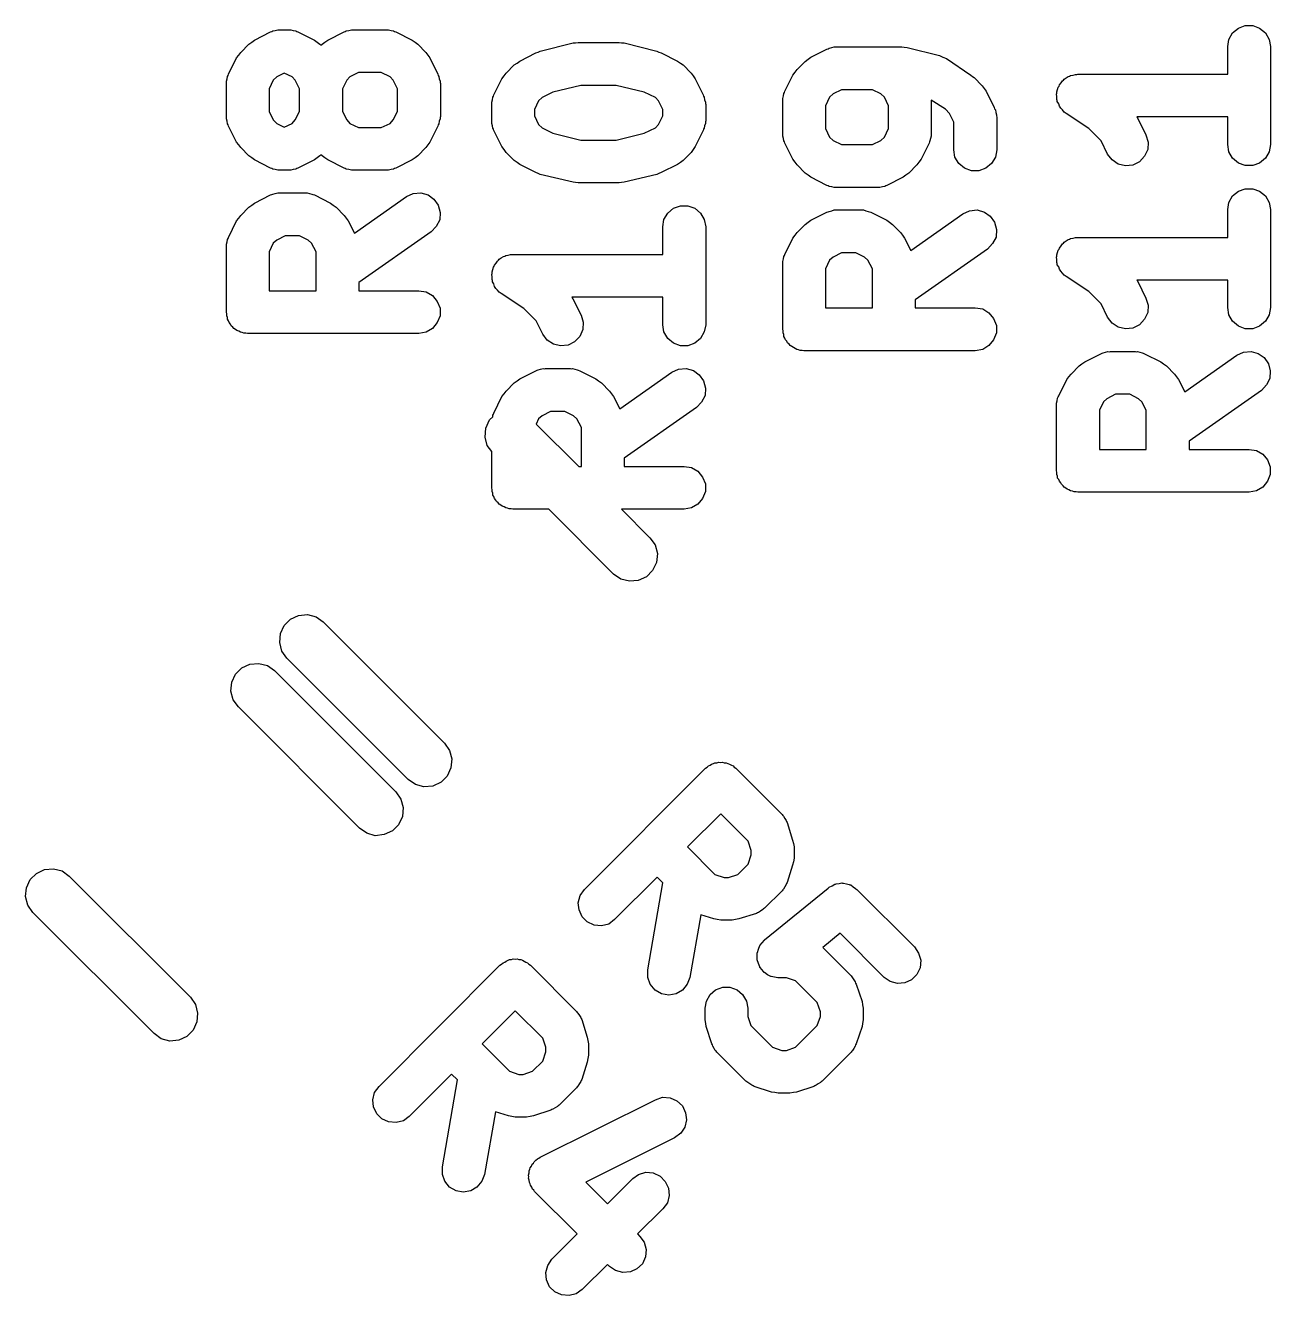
# Model space of a CAD drawing. Extents: x 133.5 to 186.6, y -127.2 to -72.7.
# Drawn here: x 164.727 to 168.364, y -107.316 to -103.607 of the extents above; entities that cross this region are included whole.
import ezdxf

# ---------------------------------------------------------------- set-up
doc = ezdxf.new("R2010")
doc.units = 0
doc.header["$MEASUREMENT"] = 0
doc.layers.add('BLACK', color=7, linetype='CONTINUOUS')

msp = doc.modelspace()

# ---------------------------------------------------------------- linework, layer by layer
at = {"layer": 'Black'}
for p, q in [((165.396, -103.65), (165.443, -103.626)), ((165.443, -103.626), (165.447, -103.625)), ((165.447, -103.625), (165.45, -103.623)), ((165.45, -103.623), (165.457, -103.622)), ((165.457, -103.622), (165.464, -103.62)), ((165.464, -103.62), (165.468, -103.62)), ((165.468, -103.62), (165.471, -103.62)), ((165.471, -103.62), (165.495, -103.62)), ((165.495, -103.62), (165.499, -103.62)), ((165.499, -103.62), (165.502, -103.62)), ((165.502, -103.62), (165.509, -103.622)), ((165.509, -103.622), (165.517, -103.623)), ((165.517, -103.623), (165.52, -103.625)), ((165.52, -103.625), (165.523, -103.626)), ((165.523, -103.626), (165.571, -103.65)), ((165.61, -103.65), (165.658, -103.626)), ((165.658, -103.626), (165.661, -103.625)), ((165.661, -103.625), (165.664, -103.623)), ((165.664, -103.623), (165.672, -103.622)), ((165.672, -103.622), (165.679, -103.62)), ((165.679, -103.62), (165.682, -103.62)), ((165.682, -103.62), (165.686, -103.62)), ((165.686, -103.62), (165.781, -103.62)), ((165.781, -103.62), (165.785, -103.62)), ((165.785, -103.62), (165.788, -103.62)), ((165.788, -103.62), (165.795, -103.622)), ((165.795, -103.622), (165.802, -103.623)), ((165.802, -103.623), (165.805, -103.625)), ((165.805, -103.625), (165.809, -103.626)), ((165.809, -103.626), (165.857, -103.65)), ((168.242, -103.648), (168.253, -103.629)), ((168.253, -103.629), (168.27, -103.615)), ((168.27, -103.615), (168.29, -103.607)), ((168.29, -103.607), (168.312, -103.607)), ((168.312, -103.607), (168.332, -103.615)), ((168.332, -103.615), (168.349, -103.629)), ((168.349, -103.629), (168.36, -103.648)), ((165.356, -103.686), (165.38, -103.662)), ((165.38, -103.662), (165.388, -103.656)), ((165.388, -103.656), (165.396, -103.65)), ((165.571, -103.65), (165.579, -103.656)), ((165.579, -103.656), (165.587, -103.662)), ((165.587, -103.662), (165.59, -103.665)), ((165.59, -103.665), (165.594, -103.662)), ((165.594, -103.662), (165.602, -103.656)), ((165.602, -103.656), (165.61, -103.65)), ((165.857, -103.65), (165.865, -103.656)), ((165.865, -103.656), (165.873, -103.662)), ((165.873, -103.662), (165.897, -103.686)), ((166.231, -103.682), (166.327, -103.658)), ((166.327, -103.658), (166.334, -103.658)), ((166.334, -103.658), (166.342, -103.657)), ((166.342, -103.657), (166.461, -103.657)), ((166.461, -103.657), (166.468, -103.658)), ((166.468, -103.658), (166.476, -103.658)), ((166.476, -103.658), (166.571, -103.682)), ((168.239, -103.669), (168.242, -103.648)), ((168.36, -103.648), (168.364, -103.669)), ((165.32, -103.749), (165.344, -103.702)), ((165.344, -103.702), (165.35, -103.694)), ((165.35, -103.694), (165.356, -103.686)), ((165.897, -103.686), (165.902, -103.694)), ((165.902, -103.694), (165.908, -103.702)), ((165.908, -103.702), (165.932, -103.749)), ((166.171, -103.711), (166.218, -103.687)), ((166.218, -103.687), (166.225, -103.685)), ((166.225, -103.685), (166.231, -103.682)), ((166.571, -103.682), (166.577, -103.685)), ((166.577, -103.685), (166.584, -103.687)), ((166.584, -103.687), (166.632, -103.711)), ((167.013, -103.706), (167.021, -103.7)), ((167.021, -103.7), (167.068, -103.676)), ((167.068, -103.676), (167.072, -103.675)), ((167.072, -103.675), (167.075, -103.673)), ((167.075, -103.673), (167.082, -103.672)), ((167.082, -103.672), (167.089, -103.67)), ((167.089, -103.67), (167.093, -103.67)), ((167.093, -103.67), (167.096, -103.67)), ((167.096, -103.67), (167.287, -103.67)), ((167.287, -103.67), (167.294, -103.671)), ((167.294, -103.671), (167.302, -103.672)), ((167.302, -103.672), (167.397, -103.695)), ((167.397, -103.695), (167.407, -103.7)), ((167.407, -103.7), (167.417, -103.704)), ((168.239, -103.749), (168.239, -103.669)), ((168.364, -103.669), (168.364, -103.955)), ((166.131, -103.746), (166.155, -103.722)), ((166.155, -103.722), (166.163, -103.717)), ((166.163, -103.717), (166.171, -103.711)), ((166.632, -103.711), (166.64, -103.717)), ((166.64, -103.717), (166.648, -103.722)), ((166.648, -103.722), (166.672, -103.746)), ((166.975, -103.744), (166.981, -103.736)), ((166.981, -103.736), (167.005, -103.712)), ((167.005, -103.712), (167.013, -103.706)), ((167.417, -103.704), (167.488, -103.752)), ((165.314, -103.77), (165.316, -103.763)), ((165.314, -103.774), (165.314, -103.77)), ((165.314, -103.777), (165.314, -103.774)), ((165.314, -103.873), (165.314, -103.777)), ((165.316, -103.763), (165.317, -103.756)), ((165.317, -103.756), (165.319, -103.753)), ((165.319, -103.753), (165.32, -103.749)), ((165.451, -103.767), (165.439, -103.792)), ((165.461, -103.757), (165.451, -103.767)), ((165.483, -103.746), (165.461, -103.757)), ((165.506, -103.757), (165.483, -103.746)), ((165.515, -103.767), (165.506, -103.757)), ((165.528, -103.792), (165.515, -103.767)), ((165.666, -103.767), (165.653, -103.792)), ((165.675, -103.757), (165.666, -103.767)), ((165.7, -103.745), (165.675, -103.757)), ((165.766, -103.745), (165.7, -103.745)), ((165.792, -103.757), (165.766, -103.745)), ((165.801, -103.767), (165.792, -103.757)), ((165.814, -103.792), (165.801, -103.767)), ((165.932, -103.749), (165.933, -103.753)), ((165.933, -103.753), (165.935, -103.756)), ((165.935, -103.756), (165.936, -103.763)), ((165.936, -103.763), (165.938, -103.77)), ((165.938, -103.77), (165.938, -103.774)), ((165.938, -103.774), (165.939, -103.777)), ((165.939, -103.777), (165.939, -103.873)), ((166.095, -103.81), (166.119, -103.763)), ((166.119, -103.763), (166.125, -103.754)), ((166.125, -103.754), (166.131, -103.746)), ((166.672, -103.746), (166.677, -103.754)), ((166.677, -103.754), (166.683, -103.763)), ((166.683, -103.763), (166.707, -103.81)), ((166.945, -103.799), (166.969, -103.752)), ((166.969, -103.752), (166.975, -103.744)), ((167.488, -103.752), (167.493, -103.756)), ((167.493, -103.756), (167.498, -103.759)), ((167.498, -103.759), (167.522, -103.783)), ((167.747, -103.781), (167.752, -103.775)), ((167.752, -103.775), (167.756, -103.769)), ((167.756, -103.769), (167.759, -103.767)), ((167.759, -103.767), (167.761, -103.764)), ((167.761, -103.764), (167.767, -103.76)), ((167.767, -103.76), (167.773, -103.756)), ((167.773, -103.756), (167.777, -103.755)), ((167.777, -103.755), (167.78, -103.753)), ((167.78, -103.753), (167.787, -103.752)), ((167.787, -103.752), (167.794, -103.75)), ((167.794, -103.75), (167.798, -103.75)), ((167.798, -103.75), (167.801, -103.749)), ((167.801, -103.749), (168.239, -103.749)), ((165.439, -103.792), (165.439, -103.858)), ((165.528, -103.858), (165.528, -103.792)), ((165.653, -103.792), (165.653, -103.858)), ((165.814, -103.858), (165.814, -103.792)), ((166.092, -103.817), (166.094, -103.814)), ((166.094, -103.814), (166.095, -103.81)), ((166.268, -103.802), (166.236, -103.818)), ((166.349, -103.782), (166.268, -103.802)), ((166.453, -103.782), (166.349, -103.782)), ((166.534, -103.802), (166.453, -103.782)), ((166.567, -103.818), (166.534, -103.802)), ((166.707, -103.81), (166.708, -103.814)), ((166.708, -103.814), (166.71, -103.817)), ((166.939, -103.82), (166.941, -103.813)), ((166.941, -103.813), (166.942, -103.806)), ((166.942, -103.806), (166.944, -103.803)), ((166.944, -103.803), (166.945, -103.799)), ((167.086, -103.807), (167.076, -103.817)), ((167.111, -103.795), (167.086, -103.807)), ((167.201, -103.795), (167.111, -103.795)), ((167.226, -103.807), (167.201, -103.795)), ((167.236, -103.817), (167.226, -103.807)), ((167.522, -103.783), (167.527, -103.791)), ((167.527, -103.791), (167.533, -103.799)), ((167.533, -103.799), (167.557, -103.847)), ((167.739, -103.808), (167.74, -103.805)), ((167.74, -103.815), (167.739, -103.808)), ((167.74, -103.801), (167.742, -103.794)), ((167.74, -103.805), (167.74, -103.801)), ((167.742, -103.794), (167.744, -103.787)), ((167.744, -103.787), (167.746, -103.784)), ((167.746, -103.784), (167.747, -103.781)), ((166.089, -103.831), (166.091, -103.824)), ((166.089, -103.835), (166.089, -103.831)), ((166.089, -103.838), (166.089, -103.835)), ((166.089, -103.886), (166.089, -103.838)), ((166.091, -103.824), (166.092, -103.817)), ((166.226, -103.827), (166.214, -103.853)), ((166.236, -103.818), (166.226, -103.827)), ((166.576, -103.827), (166.567, -103.818)), ((166.589, -103.853), (166.576, -103.827)), ((166.71, -103.817), (166.711, -103.824)), ((166.711, -103.824), (166.713, -103.831)), ((166.713, -103.831), (166.713, -103.835)), ((166.713, -103.835), (166.714, -103.838)), ((166.714, -103.838), (166.714, -103.886)), ((166.939, -103.824), (166.939, -103.82)), ((166.939, -103.827), (166.939, -103.824)), ((166.939, -103.923), (166.939, -103.827)), ((167.076, -103.817), (167.064, -103.842)), ((167.064, -103.842), (167.064, -103.908)), ((167.248, -103.842), (167.236, -103.817)), ((167.248, -103.908), (167.248, -103.842)), ((167.414, -103.852), (167.373, -103.825)), ((167.373, -103.825), (167.373, -103.827)), ((167.373, -103.827), (167.373, -103.923)), ((167.426, -103.864), (167.414, -103.852)), ((167.557, -103.847), (167.558, -103.851)), ((167.558, -103.851), (167.56, -103.854)), ((167.74, -103.823), (167.74, -103.815)), ((167.741, -103.826), (167.74, -103.823)), ((167.741, -103.829), (167.741, -103.826)), ((167.745, -103.836), (167.741, -103.829)), ((167.747, -103.843), (167.745, -103.836)), ((167.749, -103.846), (167.747, -103.843)), ((167.751, -103.849), (167.749, -103.846)), ((167.756, -103.854), (167.751, -103.849)), ((165.314, -103.876), (165.314, -103.873)), ((165.314, -103.88), (165.314, -103.876)), ((165.316, -103.887), (165.314, -103.88)), ((165.317, -103.894), (165.316, -103.887)), ((165.439, -103.858), (165.451, -103.883)), ((165.451, -103.883), (165.461, -103.893)), ((165.506, -103.893), (165.515, -103.883)), ((165.515, -103.883), (165.528, -103.858)), ((165.653, -103.858), (165.666, -103.883)), ((165.666, -103.883), (165.675, -103.893)), ((165.792, -103.893), (165.801, -103.883)), ((165.801, -103.883), (165.814, -103.858)), ((165.936, -103.887), (165.935, -103.894)), ((165.938, -103.88), (165.936, -103.887)), ((165.939, -103.873), (165.938, -103.876)), ((165.938, -103.876), (165.938, -103.88)), ((166.089, -103.889), (166.089, -103.886)), ((166.089, -103.893), (166.089, -103.889)), ((166.214, -103.853), (166.214, -103.871)), ((166.214, -103.871), (166.226, -103.896)), ((166.576, -103.896), (166.589, -103.871)), ((166.589, -103.871), (166.589, -103.853)), ((166.714, -103.886), (166.713, -103.889)), ((166.713, -103.889), (166.713, -103.893)), ((167.439, -103.89), (167.426, -103.864)), ((167.56, -103.854), (167.561, -103.861)), ((167.561, -103.861), (167.563, -103.868)), ((167.563, -103.868), (167.563, -103.871)), ((167.563, -103.871), (167.564, -103.875)), ((167.564, -103.875), (167.564, -103.97)), ((167.761, -103.86), (167.756, -103.854)), ((167.764, -103.862), (167.761, -103.86)), ((167.767, -103.864), (167.764, -103.862)), ((167.833, -103.908), (167.767, -103.864)), ((168.239, -103.874), (167.973, -103.874)), ((167.973, -103.874), (167.976, -103.879)), ((167.976, -103.879), (168, -103.927)), ((168.239, -103.955), (168.239, -103.874)), ((165.319, -103.897), (165.317, -103.894)), ((165.32, -103.901), (165.319, -103.897)), ((165.344, -103.948), (165.32, -103.901)), ((165.461, -103.893), (165.483, -103.904)), ((165.483, -103.904), (165.506, -103.893)), ((165.675, -103.893), (165.7, -103.905)), ((165.7, -103.905), (165.766, -103.905)), ((165.766, -103.905), (165.792, -103.893)), ((165.932, -103.901), (165.908, -103.948)), ((165.933, -103.897), (165.932, -103.901)), ((165.935, -103.894), (165.933, -103.897)), ((166.091, -103.9), (166.089, -103.893)), ((166.092, -103.907), (166.091, -103.9)), ((166.094, -103.91), (166.092, -103.907)), ((166.095, -103.914), (166.094, -103.91)), ((166.119, -103.961), (166.095, -103.914)), ((166.226, -103.896), (166.236, -103.906)), ((166.236, -103.906), (166.268, -103.922)), ((166.268, -103.922), (166.349, -103.942)), ((166.453, -103.942), (166.534, -103.922)), ((166.534, -103.922), (166.567, -103.906)), ((166.567, -103.906), (166.576, -103.896)), ((166.707, -103.914), (166.683, -103.961)), ((166.708, -103.91), (166.707, -103.914)), ((166.71, -103.907), (166.708, -103.91)), ((166.711, -103.9), (166.71, -103.907)), ((166.713, -103.893), (166.711, -103.9)), ((166.939, -103.926), (166.939, -103.923)), ((166.939, -103.93), (166.939, -103.926)), ((167.064, -103.908), (167.076, -103.933)), ((167.236, -103.933), (167.248, -103.908)), ((167.373, -103.923), (167.373, -103.926)), ((167.373, -103.926), (167.373, -103.93)), ((167.439, -103.97), (167.439, -103.89)), ((167.869, -103.944), (167.833, -103.908)), ((165.35, -103.956), (165.344, -103.948)), ((165.356, -103.964), (165.35, -103.956)), ((165.902, -103.956), (165.897, -103.964)), ((165.908, -103.948), (165.902, -103.956)), ((166.125, -103.969), (166.119, -103.961)), ((166.349, -103.942), (166.453, -103.942)), ((166.683, -103.961), (166.677, -103.969)), ((166.941, -103.937), (166.939, -103.93)), ((166.942, -103.944), (166.941, -103.937)), ((166.944, -103.947), (166.942, -103.944)), ((166.945, -103.951), (166.944, -103.947)), ((166.969, -103.998), (166.945, -103.951)), ((167.076, -103.933), (167.086, -103.943)), ((167.086, -103.943), (167.111, -103.955)), ((167.111, -103.955), (167.201, -103.955)), ((167.201, -103.955), (167.226, -103.943)), ((167.226, -103.943), (167.236, -103.933)), ((167.367, -103.951), (167.343, -103.998)), ((167.368, -103.947), (167.367, -103.951)), ((167.369, -103.944), (167.368, -103.947)), ((167.371, -103.937), (167.369, -103.944)), ((167.373, -103.93), (167.371, -103.937)), ((167.888, -103.983), (167.869, -103.944)), ((168, -103.927), (168.006, -103.948)), ((168.006, -103.948), (168.005, -103.969)), ((168.242, -103.976), (168.239, -103.955)), ((168.364, -103.955), (168.36, -103.976)), ((165.38, -103.988), (165.356, -103.964)), ((165.388, -103.994), (165.38, -103.988)), ((165.396, -104), (165.388, -103.994)), ((165.443, -104.024), (165.396, -104)), ((165.571, -104), (165.523, -104.024)), ((165.579, -103.994), (165.571, -104)), ((165.587, -103.988), (165.579, -103.994)), ((165.59, -103.985), (165.587, -103.988)), ((165.594, -103.988), (165.59, -103.985)), ((165.602, -103.994), (165.594, -103.988)), ((165.61, -104), (165.602, -103.994)), ((165.658, -104.024), (165.61, -104)), ((165.857, -104), (165.809, -104.024)), ((165.865, -103.994), (165.857, -104)), ((165.873, -103.988), (165.865, -103.994)), ((165.897, -103.964), (165.873, -103.988)), ((166.131, -103.978), (166.125, -103.969)), ((166.155, -104.001), (166.131, -103.978)), ((166.672, -103.978), (166.648, -104.001)), ((166.677, -103.969), (166.672, -103.978)), ((166.975, -104.006), (166.969, -103.998)), ((167.343, -103.998), (167.337, -104.006)), ((167.442, -103.992), (167.439, -103.97)), ((167.453, -104.01), (167.442, -103.992)), ((167.56, -103.992), (167.549, -104.01)), ((167.564, -103.97), (167.56, -103.992)), ((167.901, -104), (167.888, -103.983)), ((167.919, -104.012), (167.901, -104)), ((167.996, -103.989), (167.981, -104.005)), ((168.005, -103.969), (167.996, -103.989)), ((168.253, -103.995), (168.242, -103.976)), ((168.27, -104.009), (168.253, -103.995)), ((168.349, -103.995), (168.332, -104.009)), ((168.36, -103.976), (168.349, -103.995)), ((165.447, -104.025), (165.443, -104.024)), ((165.45, -104.027), (165.447, -104.025)), ((165.457, -104.028), (165.45, -104.027)), ((165.464, -104.03), (165.457, -104.028)), ((165.468, -104.03), (165.464, -104.03)), ((165.471, -104.03), (165.468, -104.03)), ((165.495, -104.03), (165.471, -104.03)), ((165.499, -104.03), (165.495, -104.03)), ((165.502, -104.03), (165.499, -104.03)), ((165.509, -104.028), (165.502, -104.03)), ((165.517, -104.027), (165.509, -104.028)), ((165.52, -104.025), (165.517, -104.027)), ((165.523, -104.024), (165.52, -104.025)), ((165.661, -104.025), (165.658, -104.024)), ((165.664, -104.027), (165.661, -104.025)), ((165.672, -104.028), (165.664, -104.027)), ((165.679, -104.03), (165.672, -104.028)), ((165.682, -104.03), (165.679, -104.03)), ((165.686, -104.03), (165.682, -104.03)), ((165.781, -104.03), (165.686, -104.03)), ((165.785, -104.03), (165.781, -104.03)), ((165.788, -104.03), (165.785, -104.03)), ((165.795, -104.028), (165.788, -104.03)), ((165.802, -104.027), (165.795, -104.028)), ((165.805, -104.025), (165.802, -104.027)), ((165.809, -104.024), (165.805, -104.025)), ((166.163, -104.007), (166.155, -104.001)), ((166.171, -104.013), (166.163, -104.007)), ((166.218, -104.037), (166.171, -104.013)), ((166.225, -104.039), (166.218, -104.037)), ((166.584, -104.037), (166.577, -104.039)), ((166.632, -104.013), (166.584, -104.037)), ((166.64, -104.007), (166.632, -104.013)), ((166.648, -104.001), (166.64, -104.007)), ((166.981, -104.014), (166.975, -104.006)), ((167.005, -104.038), (166.981, -104.014)), ((167.331, -104.014), (167.307, -104.038)), ((167.337, -104.006), (167.331, -104.014)), ((167.47, -104.024), (167.453, -104.01)), ((167.49, -104.032), (167.47, -104.024)), ((167.512, -104.032), (167.49, -104.032)), ((167.532, -104.024), (167.512, -104.032)), ((167.549, -104.01), (167.532, -104.024)), ((167.94, -104.017), (167.919, -104.012)), ((167.962, -104.015), (167.94, -104.017)), ((167.981, -104.005), (167.962, -104.015)), ((168.29, -104.016), (168.27, -104.009)), ((168.312, -104.016), (168.29, -104.016)), ((168.332, -104.009), (168.312, -104.016)), ((166.231, -104.042), (166.225, -104.039)), ((166.327, -104.065), (166.231, -104.042)), ((166.334, -104.066), (166.327, -104.065)), ((166.342, -104.067), (166.334, -104.066)), ((166.461, -104.067), (166.342, -104.067)), ((166.468, -104.066), (166.461, -104.067)), ((166.476, -104.065), (166.468, -104.066)), ((166.571, -104.042), (166.476, -104.065)), ((166.577, -104.039), (166.571, -104.042)), ((167.013, -104.044), (167.005, -104.038)), ((167.021, -104.05), (167.013, -104.044)), ((167.068, -104.074), (167.021, -104.05)), ((167.072, -104.075), (167.068, -104.074)), ((167.243, -104.074), (167.24, -104.075)), ((167.291, -104.05), (167.243, -104.074)), ((167.299, -104.044), (167.291, -104.05)), ((167.307, -104.038), (167.299, -104.044)), ((165.396, -104.126), (165.443, -104.102)), ((165.443, -104.102), (165.447, -104.101)), ((165.447, -104.101), (165.45, -104.1)), ((165.45, -104.1), (165.457, -104.098)), ((165.457, -104.098), (165.464, -104.096)), ((165.464, -104.096), (165.468, -104.096)), ((165.468, -104.096), (165.471, -104.096)), ((165.471, -104.096), (165.543, -104.096)), ((165.543, -104.096), (165.546, -104.096)), ((165.546, -104.096), (165.55, -104.096)), ((165.55, -104.096), (165.557, -104.098)), ((165.557, -104.098), (165.564, -104.1)), ((165.564, -104.1), (165.567, -104.101)), ((165.567, -104.101), (165.571, -104.102)), ((165.571, -104.102), (165.618, -104.126)), ((165.688, -104.214), (165.84, -104.107)), ((165.84, -104.107), (165.86, -104.098)), ((165.86, -104.098), (165.882, -104.096)), ((165.882, -104.096), (165.903, -104.102)), ((165.903, -104.102), (165.92, -104.114)), ((167.075, -104.077), (167.072, -104.075)), ((167.082, -104.078), (167.075, -104.077)), ((167.089, -104.08), (167.082, -104.078)), ((167.093, -104.08), (167.089, -104.08)), ((167.096, -104.08), (167.093, -104.08)), ((167.215, -104.08), (167.096, -104.08)), ((167.219, -104.08), (167.215, -104.08)), ((167.223, -104.08), (167.219, -104.08)), ((167.23, -104.078), (167.223, -104.08)), ((167.237, -104.077), (167.23, -104.078)), ((167.24, -104.075), (167.237, -104.077)), ((168.242, -104.124), (168.253, -104.105)), ((168.253, -104.105), (168.27, -104.091)), ((168.27, -104.091), (168.29, -104.084)), ((168.29, -104.084), (168.312, -104.084)), ((168.312, -104.084), (168.332, -104.091)), ((168.332, -104.091), (168.349, -104.105)), ((168.349, -104.105), (168.36, -104.124)), ((165.356, -104.162), (165.38, -104.138)), ((165.38, -104.138), (165.388, -104.132)), ((165.388, -104.132), (165.396, -104.126)), ((165.618, -104.126), (165.626, -104.132)), ((165.626, -104.132), (165.635, -104.138)), ((165.635, -104.138), (165.658, -104.162)), ((165.92, -104.114), (165.933, -104.132)), ((165.933, -104.132), (165.938, -104.153)), ((166.603, -104.155), (166.62, -104.141)), ((166.62, -104.141), (166.64, -104.134)), ((166.64, -104.134), (166.662, -104.134)), ((166.662, -104.134), (166.682, -104.141)), ((166.682, -104.141), (166.699, -104.155)), ((167.075, -104.15), (167.082, -104.148)), ((167.082, -104.148), (167.089, -104.146)), ((167.089, -104.146), (167.093, -104.146)), ((167.093, -104.146), (167.096, -104.146)), ((167.096, -104.146), (167.168, -104.146)), ((167.168, -104.146), (167.171, -104.146)), ((167.171, -104.146), (167.175, -104.146)), ((167.175, -104.146), (167.182, -104.148)), ((167.182, -104.148), (167.189, -104.15)), ((167.465, -104.157), (167.485, -104.148)), ((167.485, -104.148), (167.507, -104.146)), ((167.507, -104.146), (167.528, -104.152)), ((168.239, -104.145), (168.242, -104.124)), ((168.239, -104.226), (168.239, -104.145)), ((168.36, -104.124), (168.364, -104.145)), ((168.364, -104.145), (168.364, -104.431)), ((165.32, -104.226), (165.344, -104.178)), ((165.344, -104.178), (165.35, -104.17)), ((165.35, -104.17), (165.356, -104.162)), ((165.658, -104.162), (165.664, -104.17)), ((165.664, -104.17), (165.67, -104.178)), ((165.67, -104.178), (165.688, -104.214)), ((165.937, -104.175), (165.927, -104.194)), ((165.938, -104.153), (165.937, -104.175)), ((166.589, -104.195), (166.592, -104.174)), ((166.592, -104.174), (166.603, -104.155)), ((166.699, -104.155), (166.71, -104.174)), ((166.71, -104.174), (166.714, -104.195)), ((167.005, -104.188), (167.013, -104.182)), ((167.013, -104.182), (167.021, -104.176)), ((167.021, -104.176), (167.068, -104.152)), ((167.068, -104.152), (167.072, -104.151)), ((167.072, -104.151), (167.075, -104.15)), ((167.189, -104.15), (167.192, -104.151)), ((167.192, -104.151), (167.196, -104.152)), ((167.196, -104.152), (167.243, -104.176)), ((167.243, -104.176), (167.251, -104.182)), ((167.251, -104.182), (167.26, -104.188)), ((167.313, -104.264), (167.465, -104.157)), ((167.528, -104.152), (167.545, -104.164)), ((167.545, -104.164), (167.558, -104.182)), ((167.558, -104.182), (167.563, -104.203)), ((165.486, -104.221), (165.461, -104.234)), ((165.528, -104.221), (165.486, -104.221)), ((165.553, -104.234), (165.528, -104.221)), ((165.912, -104.21), (165.701, -104.358)), ((165.927, -104.194), (165.912, -104.21)), ((166.589, -104.276), (166.589, -104.195)), ((166.714, -104.195), (166.714, -104.481)), ((166.969, -104.228), (166.975, -104.22)), ((166.975, -104.22), (166.981, -104.212)), ((166.981, -104.212), (167.005, -104.188)), ((167.26, -104.188), (167.283, -104.212)), ((167.283, -104.212), (167.289, -104.22)), ((167.289, -104.22), (167.295, -104.228)), ((167.563, -104.203), (167.562, -104.225)), ((165.314, -104.246), (165.316, -104.239)), ((165.314, -104.25), (165.314, -104.246)), ((165.314, -104.254), (165.314, -104.25)), ((165.314, -104.444), (165.314, -104.254)), ((165.316, -104.239), (165.317, -104.232)), ((165.317, -104.232), (165.319, -104.229)), ((165.319, -104.229), (165.32, -104.226)), ((165.451, -104.243), (165.439, -104.268)), ((165.461, -104.234), (165.451, -104.243)), ((165.563, -104.243), (165.553, -104.234)), ((165.576, -104.268), (165.563, -104.243)), ((166.945, -104.276), (166.969, -104.228)), ((167.295, -104.228), (167.313, -104.264)), ((167.552, -104.244), (167.537, -104.26)), ((167.562, -104.225), (167.552, -104.244)), ((167.746, -104.26), (167.747, -104.257)), ((167.747, -104.257), (167.752, -104.251)), ((167.752, -104.251), (167.756, -104.245)), ((167.756, -104.245), (167.759, -104.243)), ((167.759, -104.243), (167.761, -104.24)), ((167.761, -104.24), (167.767, -104.236)), ((167.767, -104.236), (167.773, -104.232)), ((167.773, -104.232), (167.777, -104.231)), ((167.777, -104.231), (167.78, -104.229)), ((167.78, -104.229), (167.787, -104.228)), ((167.787, -104.228), (167.794, -104.226)), ((167.794, -104.226), (167.798, -104.226)), ((167.798, -104.226), (167.801, -104.226)), ((167.801, -104.226), (168.239, -104.226)), ((165.439, -104.268), (165.439, -104.382)), ((165.576, -104.382), (165.576, -104.268)), ((166.102, -104.301), (166.106, -104.295)), ((166.106, -104.295), (166.109, -104.293)), ((166.109, -104.293), (166.111, -104.29)), ((166.111, -104.29), (166.117, -104.286)), ((166.117, -104.286), (166.123, -104.282)), ((166.123, -104.282), (166.127, -104.281)), ((166.127, -104.281), (166.13, -104.279)), ((166.13, -104.279), (166.137, -104.278)), ((166.137, -104.278), (166.144, -104.276)), ((166.144, -104.276), (166.148, -104.276)), ((166.148, -104.276), (166.151, -104.276)), ((166.151, -104.276), (166.589, -104.276)), ((166.939, -104.296), (166.941, -104.289)), ((166.939, -104.3), (166.939, -104.296)), ((166.941, -104.289), (166.942, -104.282)), ((166.942, -104.282), (166.944, -104.279)), ((166.944, -104.279), (166.945, -104.276)), ((167.076, -104.293), (167.064, -104.318)), ((167.086, -104.284), (167.076, -104.293)), ((167.111, -104.271), (167.086, -104.284)), ((167.153, -104.271), (167.111, -104.271)), ((167.178, -104.284), (167.153, -104.271)), ((167.188, -104.293), (167.178, -104.284)), ((167.201, -104.318), (167.188, -104.293)), ((167.537, -104.26), (167.326, -104.408)), ((167.739, -104.284), (167.74, -104.281)), ((167.74, -104.291), (167.739, -104.284)), ((167.74, -104.277), (167.742, -104.27)), ((167.74, -104.281), (167.74, -104.277)), ((167.74, -104.299), (167.74, -104.291)), ((167.742, -104.27), (167.744, -104.263)), ((167.744, -104.263), (167.746, -104.26)), ((166.089, -104.334), (166.09, -104.331)), ((166.09, -104.341), (166.089, -104.334)), ((166.09, -104.327), (166.092, -104.32)), ((166.09, -104.331), (166.09, -104.327)), ((166.092, -104.32), (166.094, -104.313)), ((166.094, -104.313), (166.096, -104.31)), ((166.096, -104.31), (166.097, -104.307)), ((166.097, -104.307), (166.102, -104.301)), ((166.939, -104.304), (166.939, -104.3)), ((166.939, -104.494), (166.939, -104.304)), ((167.064, -104.318), (167.064, -104.432)), ((167.201, -104.432), (167.201, -104.318)), ((167.741, -104.302), (167.74, -104.299)), ((167.741, -104.306), (167.741, -104.302)), ((167.745, -104.312), (167.741, -104.306)), ((167.747, -104.319), (167.745, -104.312)), ((167.749, -104.322), (167.747, -104.319)), ((167.751, -104.325), (167.749, -104.322)), ((167.756, -104.33), (167.751, -104.325)), ((167.761, -104.336), (167.756, -104.33)), ((165.701, -104.358), (165.701, -104.382)), ((166.09, -104.349), (166.09, -104.341)), ((166.091, -104.352), (166.09, -104.349)), ((166.091, -104.356), (166.091, -104.352)), ((166.095, -104.362), (166.091, -104.356)), ((166.097, -104.369), (166.095, -104.362)), ((166.099, -104.372), (166.097, -104.369)), ((167.764, -104.338), (167.761, -104.336)), ((167.767, -104.34), (167.764, -104.338)), ((167.833, -104.384), (167.767, -104.34)), ((168.239, -104.351), (167.973, -104.351)), ((167.973, -104.351), (167.976, -104.355)), ((167.976, -104.355), (168, -104.403)), ((168.239, -104.431), (168.239, -104.351)), ((165.439, -104.382), (165.576, -104.382)), ((165.701, -104.382), (165.876, -104.382)), ((165.876, -104.382), (165.898, -104.385)), ((165.898, -104.385), (165.916, -104.396)), ((165.916, -104.396), (165.93, -104.413)), ((166.101, -104.375), (166.099, -104.372)), ((166.106, -104.38), (166.101, -104.375)), ((166.111, -104.386), (166.106, -104.38)), ((166.114, -104.388), (166.111, -104.386)), ((166.117, -104.39), (166.114, -104.388)), ((166.183, -104.434), (166.117, -104.39)), ((166.589, -104.401), (166.323, -104.401)), ((166.323, -104.401), (166.326, -104.405)), ((166.326, -104.405), (166.35, -104.453)), ((166.589, -104.481), (166.589, -104.401)), ((167.326, -104.408), (167.326, -104.432)), ((167.869, -104.42), (167.833, -104.384)), ((168, -104.403), (168.006, -104.424)), ((165.315, -104.449), (165.314, -104.444)), ((165.93, -104.413), (165.938, -104.433)), ((165.938, -104.433), (165.938, -104.455)), ((166.219, -104.47), (166.183, -104.434)), ((167.064, -104.432), (167.201, -104.432)), ((167.326, -104.432), (167.501, -104.432)), ((167.501, -104.432), (167.523, -104.435)), ((167.523, -104.435), (167.541, -104.446)), ((167.888, -104.459), (167.869, -104.42)), ((168.005, -104.445), (167.996, -104.465)), ((168.006, -104.424), (168.005, -104.445)), ((168.242, -104.452), (168.239, -104.431)), ((168.364, -104.431), (168.36, -104.452)), ((165.315, -104.455), (165.315, -104.449)), ((165.317, -104.46), (165.315, -104.455)), ((165.317, -104.465), (165.317, -104.46)), ((165.32, -104.47), (165.317, -104.465)), ((165.322, -104.475), (165.32, -104.47)), ((165.326, -104.479), (165.322, -104.475)), ((165.328, -104.484), (165.326, -104.479)), ((165.93, -104.475), (165.916, -104.492)), ((165.938, -104.455), (165.93, -104.475)), ((166.238, -104.509), (166.219, -104.47)), ((166.35, -104.453), (166.356, -104.474)), ((166.356, -104.474), (166.355, -104.495)), ((166.592, -104.502), (166.589, -104.481)), ((166.714, -104.481), (166.71, -104.502)), ((167.541, -104.446), (167.555, -104.463)), ((167.555, -104.463), (167.563, -104.483)), ((167.901, -104.476), (167.888, -104.459)), ((167.919, -104.488), (167.901, -104.476)), ((167.981, -104.481), (167.962, -104.491)), ((167.996, -104.465), (167.981, -104.481)), ((168.253, -104.471), (168.242, -104.452)), ((168.27, -104.485), (168.253, -104.471)), ((168.349, -104.471), (168.332, -104.485)), ((168.36, -104.452), (168.349, -104.471)), ((165.333, -104.488), (165.328, -104.484)), ((165.336, -104.492), (165.333, -104.488)), ((165.341, -104.495), (165.336, -104.492)), ((165.345, -104.498), (165.341, -104.495)), ((165.35, -104.5), (165.345, -104.498)), ((165.355, -104.503), (165.35, -104.5)), ((165.36, -104.504), (165.355, -104.503)), ((165.365, -104.506), (165.36, -104.504)), ((165.371, -104.506), (165.365, -104.506)), ((165.376, -104.507), (165.371, -104.506)), ((165.876, -104.507), (165.376, -104.507)), ((165.898, -104.503), (165.876, -104.507)), ((165.916, -104.492), (165.898, -104.503)), ((166.251, -104.526), (166.238, -104.509)), ((166.346, -104.515), (166.331, -104.531)), ((166.355, -104.495), (166.346, -104.515)), ((166.603, -104.521), (166.592, -104.502)), ((166.71, -104.502), (166.699, -104.521)), ((166.94, -104.499), (166.939, -104.494)), ((166.94, -104.505), (166.94, -104.499)), ((166.942, -104.51), (166.94, -104.505)), ((166.942, -104.515), (166.942, -104.51)), ((166.945, -104.52), (166.942, -104.515)), ((167.563, -104.505), (167.555, -104.525)), ((167.563, -104.483), (167.563, -104.505)), ((167.94, -104.493), (167.919, -104.488)), ((167.962, -104.491), (167.94, -104.493)), ((168.29, -104.493), (168.27, -104.485)), ((168.312, -104.493), (168.29, -104.493)), ((168.332, -104.485), (168.312, -104.493)), ((166.269, -104.538), (166.251, -104.526)), ((166.29, -104.543), (166.269, -104.538)), ((166.312, -104.541), (166.29, -104.543)), ((166.331, -104.531), (166.312, -104.541)), ((166.62, -104.535), (166.603, -104.521)), ((166.64, -104.543), (166.62, -104.535)), ((166.662, -104.543), (166.64, -104.543)), ((166.682, -104.535), (166.662, -104.543)), ((166.699, -104.521), (166.682, -104.535)), ((166.947, -104.525), (166.945, -104.52)), ((166.951, -104.529), (166.947, -104.525)), ((166.953, -104.534), (166.951, -104.529)), ((166.958, -104.538), (166.953, -104.534)), ((166.961, -104.542), (166.958, -104.538)), ((166.966, -104.545), (166.961, -104.542)), ((166.97, -104.548), (166.966, -104.545)), ((166.975, -104.55), (166.97, -104.548)), ((166.98, -104.553), (166.975, -104.55)), ((166.985, -104.554), (166.98, -104.553)), ((166.99, -104.556), (166.985, -104.554)), ((166.996, -104.556), (166.99, -104.556)), ((167.001, -104.557), (166.996, -104.556)), ((167.523, -104.553), (167.501, -104.557)), ((167.541, -104.542), (167.523, -104.553)), ((167.555, -104.525), (167.541, -104.542)), ((167.501, -104.557), (167.001, -104.557)), ((167.813, -104.595), (167.821, -104.589)), ((167.821, -104.589), (167.868, -104.566)), ((167.868, -104.566), (167.872, -104.564)), ((167.872, -104.564), (167.875, -104.563)), ((167.875, -104.563), (167.882, -104.561)), ((167.882, -104.561), (167.889, -104.559)), ((167.889, -104.559), (167.893, -104.56)), ((167.893, -104.56), (167.896, -104.559)), ((167.896, -104.559), (167.968, -104.559)), ((167.968, -104.559), (167.971, -104.56)), ((167.971, -104.56), (167.975, -104.559)), ((167.975, -104.559), (167.982, -104.561)), ((167.982, -104.561), (167.989, -104.563)), ((167.989, -104.563), (167.992, -104.564)), ((167.992, -104.564), (167.996, -104.566)), ((167.996, -104.566), (168.043, -104.589)), ((168.043, -104.589), (168.051, -104.595)), ((168.113, -104.677), (168.265, -104.57)), ((168.265, -104.57), (168.285, -104.561)), ((168.285, -104.561), (168.307, -104.559)), ((168.307, -104.559), (168.328, -104.565)), ((168.328, -104.565), (168.345, -104.577)), ((168.345, -104.577), (168.358, -104.595)), ((166.171, -104.639), (166.218, -104.616)), ((166.218, -104.616), (166.222, -104.614)), ((166.222, -104.614), (166.225, -104.613)), ((166.225, -104.613), (166.232, -104.611)), ((166.232, -104.611), (166.239, -104.609)), ((166.239, -104.609), (166.243, -104.61)), ((166.243, -104.61), (166.246, -104.609)), ((166.246, -104.609), (166.318, -104.609)), ((166.318, -104.609), (166.321, -104.61)), ((166.321, -104.61), (166.325, -104.609)), ((166.325, -104.609), (166.332, -104.611)), ((166.332, -104.611), (166.339, -104.613)), ((166.339, -104.613), (166.342, -104.614)), ((166.342, -104.614), (166.346, -104.616)), ((166.346, -104.616), (166.393, -104.639)), ((166.463, -104.727), (166.615, -104.62)), ((166.615, -104.62), (166.635, -104.611)), ((166.635, -104.611), (166.657, -104.609)), ((166.657, -104.609), (166.678, -104.615)), ((166.678, -104.615), (166.695, -104.627)), ((166.695, -104.627), (166.708, -104.645)), ((167.775, -104.633), (167.781, -104.625)), ((167.781, -104.625), (167.805, -104.601)), ((167.805, -104.601), (167.813, -104.595)), ((168.051, -104.595), (168.06, -104.601)), ((168.06, -104.601), (168.083, -104.625)), ((168.083, -104.625), (168.089, -104.633)), ((168.358, -104.595), (168.363, -104.616)), ((168.363, -104.616), (168.362, -104.638)), ((166.131, -104.675), (166.155, -104.651)), ((166.155, -104.651), (166.163, -104.645)), ((166.163, -104.645), (166.171, -104.639)), ((166.393, -104.639), (166.401, -104.645)), ((166.401, -104.645), (166.41, -104.651)), ((166.41, -104.651), (166.433, -104.675)), ((166.708, -104.645), (166.713, -104.666)), ((166.713, -104.666), (166.712, -104.688)), ((167.745, -104.689), (167.769, -104.641)), ((167.769, -104.641), (167.775, -104.633)), ((168.089, -104.633), (168.095, -104.641)), ((168.095, -104.641), (168.113, -104.677)), ((168.352, -104.657), (168.337, -104.673)), ((168.362, -104.638), (168.352, -104.657)), ((166.095, -104.739), (166.119, -104.691)), ((166.119, -104.691), (166.125, -104.683)), ((166.125, -104.683), (166.131, -104.675)), ((166.433, -104.675), (166.439, -104.683)), ((166.439, -104.683), (166.445, -104.691)), ((166.445, -104.691), (166.463, -104.727)), ((166.712, -104.688), (166.702, -104.707)), ((167.739, -104.71), (167.741, -104.703)), ((167.741, -104.703), (167.742, -104.695)), ((167.742, -104.695), (167.744, -104.692)), ((167.744, -104.692), (167.745, -104.689)), ((167.886, -104.697), (167.876, -104.706)), ((167.911, -104.684), (167.886, -104.697)), ((167.953, -104.684), (167.911, -104.684)), ((167.978, -104.697), (167.953, -104.684)), ((167.988, -104.706), (167.978, -104.697)), ((168.337, -104.673), (168.126, -104.821)), ((166.092, -104.745), (166.094, -104.742)), ((166.094, -104.742), (166.095, -104.739)), ((166.261, -104.734), (166.236, -104.747)), ((166.303, -104.734), (166.261, -104.734)), ((166.328, -104.747), (166.303, -104.734)), ((166.687, -104.723), (166.476, -104.871)), ((166.702, -104.707), (166.687, -104.723)), ((167.739, -104.713), (167.739, -104.71)), ((167.739, -104.717), (167.739, -104.713)), ((167.739, -104.907), (167.739, -104.717)), ((167.876, -104.706), (167.864, -104.731)), ((167.864, -104.731), (167.864, -104.845)), ((168.001, -104.731), (167.988, -104.706)), ((168.001, -104.845), (168.001, -104.731)), ((166.072, -104.783), (166.083, -104.759)), ((166.083, -104.759), (166.092, -104.75)), ((166.092, -104.75), (166.092, -104.745)), ((166.226, -104.756), (166.219, -104.771)), ((166.219, -104.771), (166.343, -104.895)), ((166.236, -104.747), (166.226, -104.756)), ((166.338, -104.756), (166.328, -104.747)), ((166.351, -104.781), (166.338, -104.756)), ((166.07, -104.809), (166.072, -104.783)), ((166.076, -104.834), (166.07, -104.809)), ((166.351, -104.895), (166.351, -104.781)), ((166.089, -104.851), (166.076, -104.834)), ((166.089, -104.957), (166.089, -104.851)), ((167.864, -104.845), (168.001, -104.845)), ((168.126, -104.821), (168.126, -104.845)), ((168.126, -104.845), (168.301, -104.845)), ((168.301, -104.845), (168.323, -104.848)), ((168.323, -104.848), (168.341, -104.859)), ((166.476, -104.871), (166.476, -104.895)), ((168.341, -104.859), (168.355, -104.876)), ((168.355, -104.876), (168.363, -104.896)), ((166.343, -104.895), (166.351, -104.895)), ((166.476, -104.895), (166.651, -104.895)), ((166.651, -104.895), (166.673, -104.898)), ((166.673, -104.898), (166.691, -104.909)), ((166.691, -104.909), (166.705, -104.926)), ((166.705, -104.926), (166.713, -104.946)), ((167.74, -104.913), (167.739, -104.907)), ((167.74, -104.918), (167.74, -104.913)), ((167.742, -104.923), (167.74, -104.918)), ((167.742, -104.929), (167.742, -104.923)), ((168.363, -104.918), (168.355, -104.938)), ((168.363, -104.896), (168.363, -104.918)), ((166.09, -104.963), (166.089, -104.957)), ((166.09, -104.968), (166.09, -104.963)), ((166.713, -104.946), (166.713, -104.968)), ((167.745, -104.933), (167.742, -104.929)), ((167.747, -104.938), (167.745, -104.933)), ((167.751, -104.943), (167.747, -104.938)), ((167.753, -104.947), (167.751, -104.943)), ((167.758, -104.951), (167.753, -104.947)), ((167.761, -104.955), (167.758, -104.951)), ((167.766, -104.958), (167.761, -104.955)), ((167.77, -104.961), (167.766, -104.958)), ((167.775, -104.963), (167.77, -104.961)), ((167.78, -104.966), (167.775, -104.963)), ((168.341, -104.955), (168.323, -104.966)), ((168.355, -104.938), (168.341, -104.955)), ((166.092, -104.973), (166.09, -104.968)), ((166.092, -104.979), (166.092, -104.973)), ((166.095, -104.983), (166.092, -104.979)), ((166.097, -104.988), (166.095, -104.983)), ((166.101, -104.993), (166.097, -104.988)), ((166.103, -104.997), (166.101, -104.993)), ((166.108, -105.001), (166.103, -104.997)), ((166.111, -105.005), (166.108, -105.001)), ((166.705, -104.988), (166.691, -105.005)), ((166.713, -104.968), (166.705, -104.988)), ((167.785, -104.967), (167.78, -104.966)), ((167.79, -104.969), (167.785, -104.967)), ((167.796, -104.969), (167.79, -104.969)), ((167.801, -104.97), (167.796, -104.969)), ((168.301, -104.97), (167.801, -104.97)), ((168.323, -104.966), (168.301, -104.97)), ((166.116, -105.008), (166.111, -105.005)), ((166.12, -105.011), (166.116, -105.008)), ((166.125, -105.013), (166.12, -105.011)), ((166.13, -105.016), (166.125, -105.013)), ((166.135, -105.017), (166.13, -105.016)), ((166.14, -105.019), (166.135, -105.017)), ((166.146, -105.019), (166.14, -105.019)), ((166.151, -105.02), (166.146, -105.019)), ((166.256, -105.02), (166.151, -105.02)), ((166.445, -105.209), (166.256, -105.02)), ((166.651, -105.02), (166.468, -105.02)), ((166.468, -105.02), (166.551, -105.103)), ((166.673, -105.016), (166.651, -105.02)), ((166.691, -105.005), (166.673, -105.016)), ((166.551, -105.103), (166.566, -105.124)), ((166.566, -105.124), (166.573, -105.149)), ((166.573, -105.149), (166.57, -105.175)), ((166.57, -105.175), (166.559, -105.199)), ((166.466, -105.224), (166.445, -105.209)), ((166.491, -105.23), (166.466, -105.224)), ((166.541, -105.217), (166.517, -105.228)), ((166.559, -105.199), (166.541, -105.217)), ((166.517, -105.228), (166.491, -105.23)), ((165.501, -105.341), (165.525, -105.33)), ((165.525, -105.33), (165.551, -105.327)), ((165.551, -105.327), (165.576, -105.334)), ((165.576, -105.334), (165.597, -105.349)), ((165.472, -105.383), (165.483, -105.359)), ((165.483, -105.359), (165.501, -105.341)), ((165.597, -105.349), (165.951, -105.703)), ((165.47, -105.409), (165.472, -105.383)), ((165.476, -105.434), (165.47, -105.409)), ((165.491, -105.455), (165.476, -105.434)), ((165.341, -105.501), (165.359, -105.483)), ((165.359, -105.483), (165.383, -105.472)), ((165.383, -105.472), (165.409, -105.47)), ((165.409, -105.47), (165.434, -105.476)), ((165.434, -105.476), (165.455, -105.491)), ((165.845, -105.809), (165.491, -105.455)), ((165.33, -105.525), (165.341, -105.501)), ((165.455, -105.491), (165.809, -105.845)), ((165.327, -105.551), (165.33, -105.525)), ((165.334, -105.576), (165.327, -105.551)), ((165.349, -105.597), (165.334, -105.576)), ((165.703, -105.951), (165.349, -105.597)), ((165.951, -105.703), (165.966, -105.724)), ((165.966, -105.724), (165.973, -105.749)), ((165.97, -105.775), (165.959, -105.799)), ((165.973, -105.749), (165.97, -105.775)), ((166.36, -106.13), (166.713, -105.776)), ((166.713, -105.776), (166.718, -105.773)), ((166.718, -105.773), (166.722, -105.769)), ((166.722, -105.769), (166.727, -105.767)), ((166.727, -105.767), (166.731, -105.764)), ((166.731, -105.764), (166.737, -105.762)), ((166.737, -105.762), (166.741, -105.76)), ((166.741, -105.76), (166.747, -105.76)), ((166.747, -105.76), (166.752, -105.758)), ((166.752, -105.758), (166.758, -105.759)), ((166.758, -105.759), (166.763, -105.758)), ((166.763, -105.758), (166.768, -105.76)), ((166.768, -105.76), (166.774, -105.76)), ((166.774, -105.76), (166.779, -105.762)), ((166.779, -105.762), (166.784, -105.764)), ((166.784, -105.764), (166.789, -105.767)), ((166.789, -105.767), (166.794, -105.769)), ((166.794, -105.769), (166.797, -105.773)), ((166.797, -105.773), (166.802, -105.776)), ((166.802, -105.776), (166.937, -105.911)), ((165.866, -105.824), (165.845, -105.809)), ((165.941, -105.817), (165.917, -105.828)), ((165.959, -105.799), (165.941, -105.817)), ((165.809, -105.845), (165.824, -105.866)), ((165.891, -105.83), (165.866, -105.824)), ((165.917, -105.828), (165.891, -105.83)), ((165.824, -105.866), (165.83, -105.891)), ((165.83, -105.891), (165.828, -105.917)), ((165.828, -105.917), (165.817, -105.941)), ((166.758, -105.909), (166.661, -106.006)), ((166.838, -105.989), (166.758, -105.909)), ((166.937, -105.911), (166.939, -105.914)), ((166.939, -105.914), (166.941, -105.916)), ((166.941, -105.916), (166.945, -105.923)), ((166.945, -105.923), (166.949, -105.929)), ((166.949, -105.929), (166.95, -105.932)), ((165.724, -105.966), (165.703, -105.951)), ((165.749, -105.973), (165.724, -105.966)), ((165.799, -105.959), (165.775, -105.97)), ((165.817, -105.941), (165.799, -105.959)), ((166.95, -105.932), (166.952, -105.935)), ((166.952, -105.935), (166.968, -105.986)), ((165.775, -105.97), (165.749, -105.973)), ((166.847, -106.016), (166.838, -105.989)), ((166.968, -105.986), (166.97, -105.996)), ((166.97, -105.996), (166.972, -106.006)), ((166.661, -106.006), (166.741, -106.086)), ((166.838, -106.056), (166.847, -106.029)), ((166.847, -106.029), (166.847, -106.016)), ((166.972, -106.039), (166.97, -106.049)), ((166.972, -106.006), (166.972, -106.039)), ((164.759, -106.083), (164.783, -106.072)), ((164.783, -106.072), (164.809, -106.07)), ((164.809, -106.07), (164.834, -106.076)), ((164.834, -106.076), (164.855, -106.091)), ((166.808, -106.086), (166.838, -106.056)), ((166.968, -106.059), (166.952, -106.11)), ((166.97, -106.049), (166.968, -106.059)), ((164.73, -106.125), (164.741, -106.101)), ((164.741, -106.101), (164.759, -106.083)), ((164.855, -106.091), (165.209, -106.445)), ((166.572, -106.094), (166.448, -106.218)), ((166.545, -106.365), (166.589, -106.111)), ((166.589, -106.111), (166.572, -106.094)), ((166.741, -106.086), (166.768, -106.095)), ((166.768, -106.095), (166.781, -106.095)), ((166.781, -106.095), (166.808, -106.086)), ((166.95, -106.113), (166.949, -106.116)), ((166.952, -106.11), (166.95, -106.113)), ((167.093, -106.115), (167.095, -106.114)), ((167.095, -106.114), (167.104, -106.113)), ((167.104, -106.113), (167.112, -106.111)), ((167.112, -106.111), (167.114, -106.112)), ((167.114, -106.112), (167.117, -106.112)), ((167.117, -106.112), (167.125, -106.114)), ((167.125, -106.114), (167.133, -106.116)), ((164.727, -106.151), (164.73, -106.125)), ((164.734, -106.176), (164.727, -106.151)), ((166.342, -106.169), (166.347, -106.148)), ((166.347, -106.148), (166.36, -106.13)), ((166.886, -106.277), (167.072, -106.126)), ((166.937, -106.134), (166.886, -106.185)), ((166.939, -106.131), (166.937, -106.134)), ((166.941, -106.129), (166.939, -106.131)), ((166.945, -106.122), (166.941, -106.129)), ((166.949, -106.116), (166.945, -106.122)), ((167.072, -106.126), (167.074, -106.124)), ((167.074, -106.124), (167.075, -106.123)), ((167.075, -106.123), (167.083, -106.119)), ((167.083, -106.119), (167.091, -106.115)), ((167.091, -106.115), (167.093, -106.115)), ((167.133, -106.116), (167.135, -106.117)), ((167.135, -106.117), (167.138, -106.117)), ((167.138, -106.117), (167.145, -106.122)), ((167.145, -106.122), (167.152, -106.127)), ((167.152, -106.127), (167.153, -106.128)), ((167.153, -106.128), (167.155, -106.13)), ((167.155, -106.13), (167.324, -106.298)), ((164.749, -106.197), (164.734, -106.176)), ((166.344, -106.19), (166.342, -106.169)), ((166.883, -106.187), (166.881, -106.189)), ((166.886, -106.185), (166.883, -106.187)), ((165.103, -106.551), (164.749, -106.197)), ((166.353, -106.21), (166.344, -106.19)), ((166.368, -106.225), (166.353, -106.21)), ((166.388, -106.234), (166.368, -106.225)), ((166.448, -106.218), (166.431, -106.231)), ((166.7, -106.204), (166.668, -106.387)), ((166.738, -106.216), (166.7, -106.204)), ((166.748, -106.218), (166.738, -106.216)), ((166.758, -106.22), (166.748, -106.218)), ((166.791, -106.22), (166.758, -106.22)), ((166.801, -106.218), (166.791, -106.22)), ((166.811, -106.216), (166.801, -106.218)), ((166.862, -106.2), (166.811, -106.216)), ((166.865, -106.198), (166.862, -106.2)), ((166.868, -106.197), (166.865, -106.198)), ((166.874, -106.193), (166.868, -106.197)), ((166.881, -106.189), (166.874, -106.193)), ((166.41, -106.236), (166.388, -106.234)), ((166.431, -106.231), (166.41, -106.236)), ((167.107, -106.258), (167.056, -106.3)), ((167.235, -106.387), (167.107, -106.258)), ((166.868, -106.304), (166.872, -106.294)), ((166.872, -106.294), (166.879, -106.286)), ((166.872, -106.294), (166.872, -106.294)), ((166.872, -106.294), (166.872, -106.294)), ((166.879, -106.286), (166.886, -106.278)), ((166.886, -106.278), (166.886, -106.277)), ((166.886, -106.277), (166.886, -106.277)), ((167.324, -106.298), (167.336, -106.316)), ((166.131, -106.339), (166.137, -106.337)), ((166.137, -106.337), (166.141, -106.335)), ((166.141, -106.335), (166.147, -106.335)), ((166.147, -106.335), (166.152, -106.333)), ((166.152, -106.333), (166.158, -106.334)), ((166.158, -106.334), (166.163, -106.333)), ((166.163, -106.333), (166.168, -106.335)), ((166.168, -106.335), (166.174, -106.335)), ((166.174, -106.335), (166.179, -106.337)), ((166.179, -106.337), (166.184, -106.339)), ((166.864, -106.315), (166.865, -106.314)), ((166.864, -106.325), (166.864, -106.315)), ((166.864, -106.336), (166.864, -106.325)), ((166.868, -106.346), (166.864, -106.336)), ((166.864, -106.336), (166.864, -106.336)), ((166.864, -106.336), (166.864, -106.336)), ((166.865, -106.314), (166.868, -106.304)), ((166.865, -106.314), (166.865, -106.314)), ((167.056, -106.3), (167.139, -106.382)), ((167.336, -106.316), (167.342, -106.337)), ((167.342, -106.337), (167.34, -106.359)), ((165.76, -106.705), (166.113, -106.351)), ((166.113, -106.351), (166.118, -106.348)), ((166.118, -106.348), (166.122, -106.344)), ((166.122, -106.344), (166.127, -106.342)), ((166.127, -106.342), (166.131, -106.339)), ((166.184, -106.339), (166.189, -106.342)), ((166.189, -106.342), (166.194, -106.344)), ((166.194, -106.344), (166.197, -106.348)), ((166.197, -106.348), (166.202, -106.351)), ((166.202, -106.351), (166.337, -106.486)), ((166.545, -106.387), (166.545, -106.365)), ((166.872, -106.356), (166.868, -106.346)), ((166.872, -106.357), (166.872, -106.356)), ((166.872, -106.356), (166.872, -106.356)), ((166.879, -106.365), (166.872, -106.357)), ((166.885, -106.373), (166.879, -106.365)), ((166.886, -106.373), (166.885, -106.373)), ((166.895, -106.379), (166.886, -106.373)), ((166.886, -106.373), (166.886, -106.373)), ((167.34, -106.359), (167.331, -106.378)), ((166.552, -106.407), (166.545, -106.387)), ((166.566, -106.424), (166.552, -106.407)), ((166.66, -106.407), (166.646, -106.424)), ((166.668, -106.387), (166.66, -106.407)), ((166.904, -106.384), (166.895, -106.379)), ((166.905, -106.384), (166.904, -106.384)), ((166.904, -106.384), (166.904, -106.384)), ((166.915, -106.386), (166.905, -106.384)), ((166.925, -106.388), (166.915, -106.386)), ((166.926, -106.388), (166.925, -106.388)), ((166.95, -106.388), (166.926, -106.388)), ((166.926, -106.388), (166.926, -106.388)), ((166.976, -106.397), (166.95, -106.388)), ((167.04, -106.46), (166.976, -106.397)), ((167.139, -106.382), (167.141, -106.385)), ((167.141, -106.385), (167.143, -106.388)), ((167.143, -106.388), (167.147, -106.394)), ((167.147, -106.394), (167.151, -106.4)), ((167.151, -106.4), (167.152, -106.404)), ((167.152, -106.404), (167.154, -106.407)), ((167.154, -106.407), (167.171, -106.457)), ((167.253, -106.399), (167.235, -106.387)), ((167.274, -106.405), (167.253, -106.399)), ((167.296, -106.403), (167.274, -106.405)), ((167.315, -106.394), (167.296, -106.403)), ((167.331, -106.378), (167.315, -106.394)), ((165.209, -106.445), (165.224, -106.466)), ((166.585, -106.435), (166.566, -106.424)), ((166.606, -106.439), (166.585, -106.435)), ((166.628, -106.435), (166.606, -106.439)), ((166.646, -106.424), (166.628, -106.435)), ((166.716, -106.456), (166.727, -106.437)), ((166.727, -106.437), (166.743, -106.423)), ((166.743, -106.423), (166.764, -106.415)), ((166.764, -106.415), (166.785, -106.415)), ((166.785, -106.415), (166.806, -106.423)), ((166.806, -106.423), (166.822, -106.437)), ((166.822, -106.437), (166.833, -106.456)), ((165.224, -106.466), (165.23, -106.491)), ((166.158, -106.484), (166.061, -106.581)), ((166.238, -106.564), (166.158, -106.484)), ((166.712, -106.477), (166.716, -106.456)), ((166.712, -106.511), (166.712, -106.477)), ((166.833, -106.456), (166.837, -106.477)), ((166.837, -106.477), (166.837, -106.501)), ((167.049, -106.487), (167.04, -106.46)), ((167.171, -106.457), (167.172, -106.467)), ((167.172, -106.467), (167.174, -106.477)), ((167.174, -106.477), (167.174, -106.511)), ((165.228, -106.517), (165.217, -106.541)), ((165.23, -106.491), (165.228, -106.517)), ((166.337, -106.486), (166.339, -106.489)), ((166.339, -106.489), (166.341, -106.491)), ((166.341, -106.491), (166.345, -106.498)), ((166.345, -106.498), (166.349, -106.504)), ((166.349, -106.504), (166.35, -106.507)), ((166.35, -106.507), (166.352, -106.51)), ((166.352, -106.51), (166.368, -106.561)), ((166.714, -106.521), (166.712, -106.511)), ((166.715, -106.53), (166.714, -106.521)), ((166.837, -106.501), (166.846, -106.527)), ((167.04, -106.527), (167.049, -106.501)), ((167.049, -106.501), (167.049, -106.487)), ((167.172, -106.521), (167.171, -106.53)), ((167.174, -106.511), (167.172, -106.521)), ((165.124, -106.566), (165.103, -106.551)), ((165.199, -106.559), (165.175, -106.57)), ((165.217, -106.541), (165.199, -106.559)), ((166.732, -106.581), (166.715, -106.53)), ((166.846, -106.527), (166.909, -106.591)), ((166.976, -106.591), (167.04, -106.527)), ((167.171, -106.53), (167.154, -106.581)), ((165.149, -106.573), (165.124, -106.566)), ((165.175, -106.57), (165.149, -106.573)), ((166.061, -106.581), (166.141, -106.661)), ((166.247, -106.591), (166.238, -106.564)), ((166.247, -106.604), (166.247, -106.591)), ((166.368, -106.561), (166.37, -106.571)), ((166.37, -106.571), (166.372, -106.581)), ((166.372, -106.581), (166.372, -106.614)), ((166.734, -106.584), (166.732, -106.581)), ((166.735, -106.588), (166.734, -106.584)), ((166.739, -106.594), (166.735, -106.588)), ((166.742, -106.6), (166.739, -106.594)), ((166.909, -106.591), (166.936, -106.6)), ((166.95, -106.6), (166.976, -106.591)), ((167.147, -106.594), (167.143, -106.6)), ((167.151, -106.588), (167.147, -106.594)), ((167.152, -106.584), (167.151, -106.588)), ((167.154, -106.581), (167.152, -106.584)), ((166.208, -106.661), (166.238, -106.631)), ((166.238, -106.631), (166.247, -106.604)), ((166.37, -106.624), (166.368, -106.634)), ((166.372, -106.614), (166.37, -106.624)), ((166.745, -106.602), (166.742, -106.6)), ((166.747, -106.605), (166.745, -106.602)), ((166.831, -106.69), (166.747, -106.605)), ((166.936, -106.6), (166.95, -106.6)), ((167.139, -106.605), (167.054, -106.69)), ((167.141, -106.602), (167.139, -106.605)), ((167.143, -106.6), (167.141, -106.602)), ((165.972, -106.669), (165.848, -106.793)), ((165.989, -106.686), (165.972, -106.669)), ((166.141, -106.661), (166.168, -106.67)), ((166.168, -106.67), (166.181, -106.67)), ((166.181, -106.67), (166.208, -106.661)), ((166.368, -106.634), (166.352, -106.685)), ((165.747, -106.723), (165.76, -106.705)), ((165.945, -106.94), (165.989, -106.686)), ((166.339, -106.706), (166.337, -106.709)), ((166.341, -106.704), (166.339, -106.706)), ((166.345, -106.697), (166.341, -106.704)), ((166.349, -106.691), (166.345, -106.697)), ((166.35, -106.688), (166.349, -106.691)), ((166.352, -106.685), (166.35, -106.688)), ((166.834, -106.692), (166.831, -106.69)), ((166.837, -106.694), (166.834, -106.692)), ((166.843, -106.698), (166.837, -106.694)), ((166.849, -106.702), (166.843, -106.698)), ((166.853, -106.703), (166.849, -106.702)), ((166.856, -106.705), (166.853, -106.703)), ((166.906, -106.722), (166.856, -106.705)), ((167.03, -106.705), (166.979, -106.722)), ((167.033, -106.703), (167.03, -106.705)), ((167.037, -106.702), (167.033, -106.703)), ((167.043, -106.698), (167.037, -106.702)), ((167.049, -106.694), (167.043, -106.698)), ((167.051, -106.692), (167.049, -106.694)), ((167.054, -106.69), (167.051, -106.692)), ((165.742, -106.744), (165.747, -106.723)), ((165.744, -106.765), (165.742, -106.744)), ((166.231, -106.912), (166.567, -106.744)), ((166.337, -106.709), (166.286, -106.76)), ((166.567, -106.744), (166.588, -106.737)), ((166.588, -106.737), (166.61, -106.739)), ((166.61, -106.739), (166.63, -106.747)), ((166.916, -106.723), (166.906, -106.722)), ((166.926, -106.725), (166.916, -106.723)), ((166.96, -106.725), (166.926, -106.725)), ((166.97, -106.723), (166.96, -106.725)), ((166.979, -106.722), (166.97, -106.723)), ((165.753, -106.785), (165.744, -106.765)), ((166.1, -106.779), (166.068, -106.962)), ((166.138, -106.791), (166.1, -106.779)), ((166.262, -106.775), (166.211, -106.791)), ((166.265, -106.773), (166.262, -106.775)), ((166.268, -106.772), (166.265, -106.773)), ((166.274, -106.768), (166.268, -106.772)), ((166.281, -106.764), (166.274, -106.768)), ((166.283, -106.762), (166.281, -106.764)), ((166.286, -106.76), (166.283, -106.762)), ((166.63, -106.747), (166.646, -106.762)), ((166.646, -106.762), (166.655, -106.782)), ((166.655, -106.782), (166.658, -106.803)), ((165.768, -106.8), (165.753, -106.785)), ((165.788, -106.809), (165.768, -106.8)), ((165.81, -106.811), (165.788, -106.809)), ((165.831, -106.806), (165.81, -106.811)), ((165.848, -106.793), (165.831, -106.806)), ((166.148, -106.793), (166.138, -106.791)), ((166.158, -106.795), (166.148, -106.793)), ((166.191, -106.795), (166.158, -106.795)), ((166.201, -106.793), (166.191, -106.795)), ((166.211, -106.791), (166.201, -106.793)), ((166.658, -106.803), (166.653, -106.824)), ((166.623, -106.855), (166.364, -106.985)), ((166.641, -106.842), (166.623, -106.855)), ((166.653, -106.824), (166.641, -106.842)), ((166.207, -106.932), (166.211, -106.929)), ((166.211, -106.929), (166.213, -106.925)), ((166.213, -106.925), (166.218, -106.921)), ((166.218, -106.921), (166.223, -106.917)), ((166.223, -106.917), (166.227, -106.915)), ((166.227, -106.915), (166.231, -106.912)), ((165.945, -106.962), (165.945, -106.94)), ((165.952, -106.982), (165.945, -106.962)), ((166.068, -106.962), (166.06, -106.982)), ((166.196, -106.964), (166.198, -106.958)), ((166.197, -106.969), (166.196, -106.964)), ((166.198, -106.952), (166.2, -106.947)), ((166.198, -106.958), (166.198, -106.952)), ((166.2, -106.947), (166.201, -106.943)), ((166.201, -106.943), (166.205, -106.938)), ((166.205, -106.938), (166.207, -106.932)), ((166.501, -106.974), (166.518, -106.962)), ((166.518, -106.962), (166.539, -106.956)), ((166.539, -106.956), (166.561, -106.958)), ((166.561, -106.958), (166.581, -106.967)), ((166.581, -106.967), (166.596, -106.983)), ((165.966, -106.999), (165.952, -106.982)), ((165.985, -107.01), (165.966, -106.999)), ((166.046, -106.999), (166.028, -107.01)), ((166.06, -106.982), (166.046, -106.999)), ((166.196, -106.973), (166.197, -106.969)), ((166.198, -106.979), (166.196, -106.973)), ((166.199, -106.986), (166.198, -106.979)), ((166.201, -106.99), (166.199, -106.986)), ((166.202, -106.994), (166.201, -106.99)), ((166.206, -106.999), (166.202, -106.994)), ((166.208, -107.005), (166.206, -106.999)), ((166.364, -106.985), (166.427, -107.048)), ((166.427, -107.048), (166.501, -106.974)), ((166.596, -106.983), (166.605, -107.002)), ((166.605, -107.002), (166.607, -107.024)), ((166.006, -107.014), (165.985, -107.01)), ((166.028, -107.01), (166.006, -107.014)), ((166.212, -107.008), (166.208, -107.005)), ((166.214, -107.012), (166.212, -107.008)), ((166.339, -107.136), (166.214, -107.012)), ((166.607, -107.024), (166.602, -107.045)), ((166.589, -107.063), (166.515, -107.136)), ((166.602, -107.045), (166.589, -107.063)), ((166.265, -107.21), (166.339, -107.136)), ((166.515, -107.136), (166.522, -107.143)), ((166.522, -107.143), (166.534, -107.16)), ((166.534, -107.16), (166.54, -107.181)), ((166.54, -107.181), (166.538, -107.203)), ((166.253, -107.228), (166.265, -107.21)), ((166.427, -107.225), (166.353, -107.298)), ((166.433, -107.231), (166.427, -107.225)), ((166.529, -107.223), (166.513, -107.238)), ((166.538, -107.203), (166.529, -107.223)), ((166.247, -107.249), (166.253, -107.228)), ((166.249, -107.27), (166.247, -107.249)), ((166.451, -107.243), (166.433, -107.231)), ((166.472, -107.249), (166.451, -107.243)), ((166.494, -107.247), (166.472, -107.249)), ((166.513, -107.238), (166.494, -107.247)), ((166.258, -107.29), (166.249, -107.27)), ((166.273, -107.305), (166.258, -107.29)), ((166.353, -107.298), (166.336, -107.311)), ((166.293, -107.314), (166.273, -107.305)), ((166.315, -107.316), (166.293, -107.314)), ((166.336, -107.311), (166.315, -107.316))]:
    msp.add_line(p, q, dxfattribs=at)

doc.saveas('drawing.dxf')
